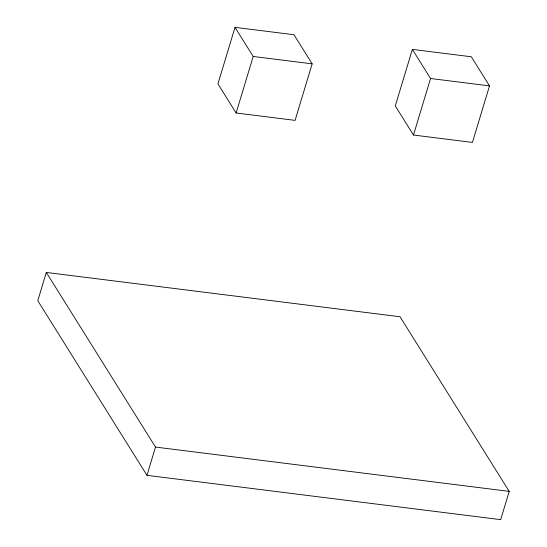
<?xml version="1.0" encoding="UTF-8"?>
<svg xmlns="http://www.w3.org/2000/svg" width="547" height="547" viewBox="0 0 547 547"><rect width="100%" height="100%" fill="white"/><g stroke="black" fill="none" stroke-linecap="round" stroke-linejoin="round"><path stroke-width="0.82" d="M46.317 272.44L37.784 300.713L146.965 475.336L500.683 519.65L509.216 491.384L400.035 316.754L46.317 272.44L155.505 447.07L146.965 475.336M235.005 27.35L217.932 83.882L236.133 112.99L295.086 120.374L312.152 63.842L293.958 34.734L235.005 27.35L253.199 56.457L236.133 112.99M412.356 49.394L395.29 105.933L413.484 135.034L472.437 142.418L489.51 85.886L471.309 56.779L412.356 49.394L430.557 78.501L413.484 135.034M430.557 78.501L489.51 85.886M253.199 56.457L312.152 63.842M155.505 447.07L509.216 491.384"/></g></svg>
